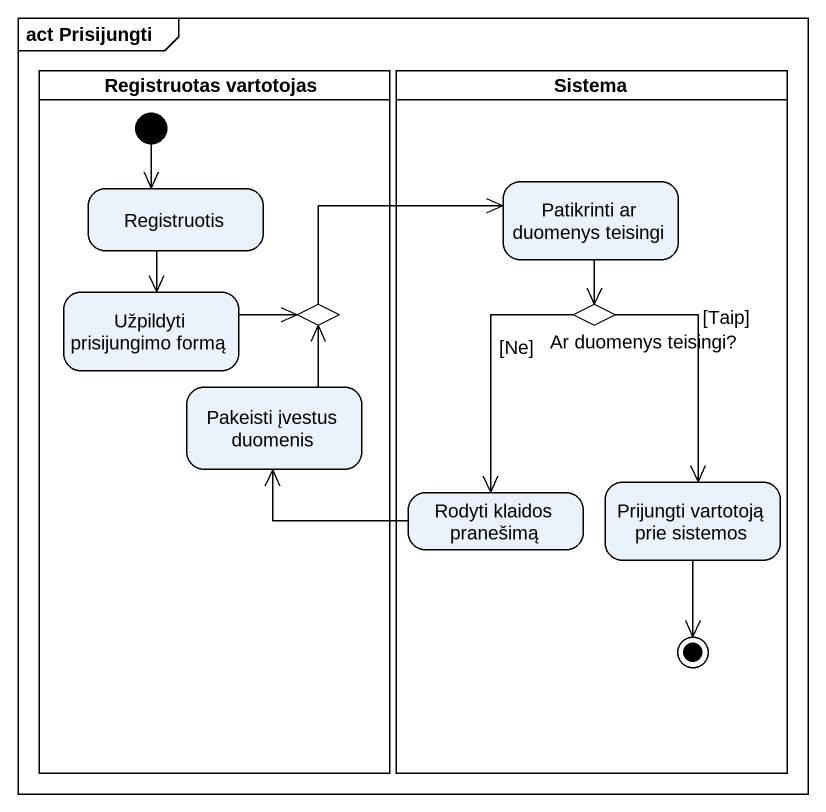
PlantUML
@startuml
mainframe act Prisijungti
hide empty description
state "Registruotas vartotojas" as Registruotas_vartotojas <<partition>> {
  state Registruotis
  state "Užpildyti prisijungimo formą" as Užpildyti_prisijungimo_formą
  state choice1 <<choice>>
  state "Pakeisti įvestus duomenis" as Pakeisti_įvestus_duomenis
  [*] --> Registruotis
}
state Sistema <<partition>> {
  state "Patikrinti ar duomenys teisingi" as Patikrinti_ar_duomenys
  state "Ar duomenys teisingi?" as Ar_duomenys_teisingi <<choice>>
  state "Rodyti klaidos pranešimą" as Rodyti_klaidos_pranešimą
  state "Prijungti vartotoją prie sistemos" as Prijungti_vartotoją_prie
  Prijungti_vartotoją_prie --> [*]
}
Registruotis --> Užpildyti_prisijungimo_formą
Patikrinti_ar_duomenys --> Ar_duomenys_teisingi
Užpildyti_prisijungimo_formą -right-> choice1
choice1 -right-> Patikrinti_ar_duomenys
Ar_duomenys_teisingi --> Rodyti_klaidos_pranešimą : [Ne]
Ar_duomenys_teisingi --> Prijungti_vartotoją_prie : [Taip]
Pakeisti_įvestus_duomenis -up-> choice1
Rodyti_klaidos_pranešimą -left-> Pakeisti_įvestus_duomenis
@enduml
